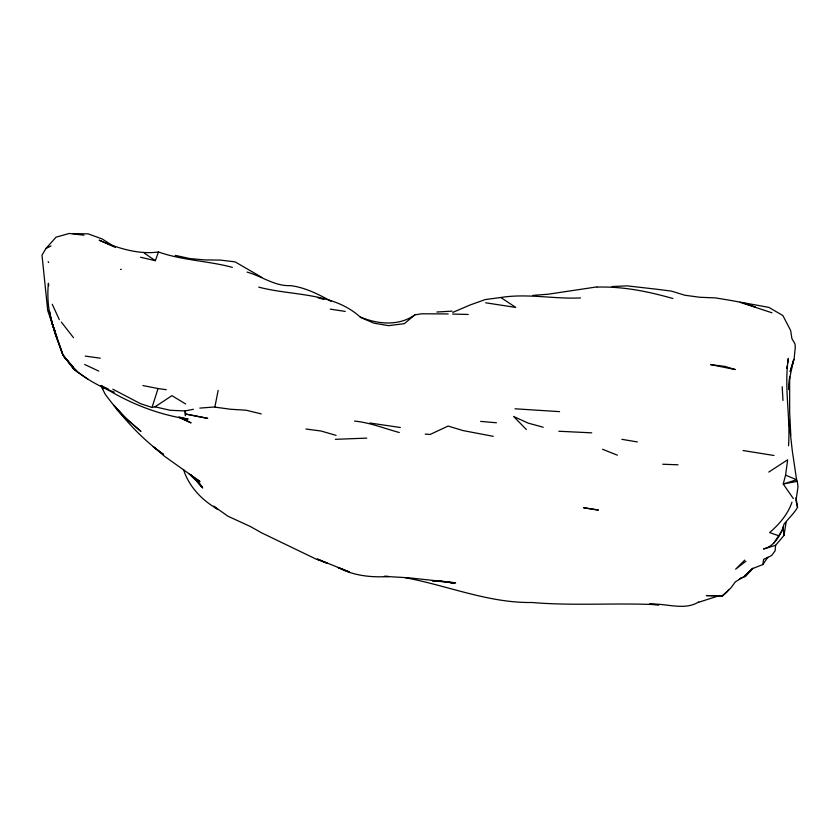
<?xml version="1.0" encoding="UTF-8"?>
<svg xmlns="http://www.w3.org/2000/svg" width="840" height="840" viewBox="0 0 840 840"><rect width="100%" height="100%" fill="white"/><g stroke="black" fill="none" stroke-linecap="round" stroke-linejoin="round"><path stroke-width="1.26" d="M786.082 522.448L783.982 535.458L775.603 545.307L775.131 550.799L771.572 555.576L763.591 559.398L762.899 564.533L752.283 568.691L744.062 576.566L735.42 581.816L730.989 587.769L722.578 595.854L706.377 595.581L722.327 595.917L728.648 590.174M788.519 445.778C790.619 416.483 783.877 387.566 788.382 358.334L787.532 363.394M783.982 535.458L783.111 526.922M793.327 498.561L783.226 484.008L785.589 475.146L787.658 459.784L768.779 472.059M786.681 368.456L787.101 365.925M214.883 407.001L218.148 390.358M775.603 545.307L763.529 548.982C774.553 546.294 781.337 534.324 784.035 524.118C788.476 518.511 793.916 513.618 797.559 507.36L795.974 497.742M112.812 389.193L140.553 403.704L152.05 407.453L158.046 388.553L166.268 389.697M140.564 257.26L155.347 260.684L158.487 251.979C182.459 260.463 208.026 260.799 232.365 267.361M791.973 502.152C787.847 514.395 779.236 524.244 769.629 532.581L778.848 535.794M83.916 235.2L69.258 233.457L56.038 237.174L45.969 248.493L42 255.129L47.723 310.59L56.752 336.63M773.462 543.564L782.953 529.347M762.899 564.533L767.728 557.319M742.392 577.689L745.479 576.408L752.819 568.428M752.871 568.302L746.855 574.046M722.327 595.917L726.736 592.032M744.765 560.112L735.651 569.174L745.899 561.225M448.203 313.94L421.544 313.793L414.866 314.885L404.324 323.673L388.584 325.657L373.79 323.117L360.413 317.394M739.2 579.285L741.101 577.752M152.05 407.453L155.064 406.822L171.916 395.651L185.692 404.009M698.659 601.986C683.991 611.1 665.574 602.826 649.341 604.223L658.97 604.79C616.654 602.626 574.224 606.081 531.972 602.5C488.103 603.11 447.594 585.49 405.174 577.7M414.866 314.885C398.695 326.424 377.286 324.314 359.887 316.785M45.969 248.493L51.03 245.952M452.812 312.385L470.106 304.983L485.32 299.544L500.808 297.496C527.31 293.233 553.77 299.187 580.356 297.938L580.534 297.927M718.767 595.812L698.659 602.28M193.431 409.28L185.052 410.959L170.184 410.267L155.064 406.822M797.559 507.36L795.995 500.525L798 486.832L797.275 481.362L783.226 484.008L796.593 479.766L792.309 450.901L788.802 419.706M596.894 286.902L548.247 294.2L532.959 295.386M199.804 408.104L214.389 406.98M72.65 233.583L88.2 233.867L102.27 239.001L115.374 247.412L99.162 240.177C117.663 248.178 138.149 254.741 158.487 251.979M120.54 269.399L121.296 269.356M366.765 438.123L335.36 439.32M436.842 312.018L452.099 311.136M612.024 286.545L627.134 285.863L656.723 289.233L671.465 291.113L684.789 295.239L699.909 297.276L715.428 297.895L730.034 300.29L768.863 307.387L782.88 315.536L790.639 330.467L791.921 338.656L794.924 343.76L795.302 347.12L794.136 358.838L790.146 371.574L793.758 359.499L789.474 378.882L788.844 389.613L789.642 376.761L789.642 411.779L790.787 435.194M388.889 576.492C371.532 577.658 353.682 575.841 338.131 567.494L349.241 571.935L317.31 559.01L327.159 563.22L315.987 559.062L261.429 532.749L250.488 526.565L228.029 516.264L213.696 506.163L217.487 509.387M388.017 576.398L384.321 576.376L408.608 577.794L455.637 582.845L432.369 580.797L443.961 581.448L454.388 583.453L446.786 581.742M558.789 431.245L591.707 432.842M597.177 287.102C622.944 286.314 648.239 291.48 672.893 298.515M452.613 314.066L468.227 314.465M662.718 464.237L678.017 464.793M559.555 411.642L515.004 408.796M425.187 434.102L430.101 434.459L448.13 426.058L463.008 430.574L493.269 436.338M480.638 421.397L496.451 422.772M354.532 421.092C369.915 422.552 384.332 428.453 399.305 432.516M400.365 427.507L369.831 423.003M305.959 429.019L321.206 431.046L336.084 435.382M743.064 450.534L773.955 455.48M215.397 407.18L230.381 409.238L246.12 410.214L261.209 413.899M85.249 356.087L100.275 358.197M330.267 309.131L345.23 311.419M485.688 302.799L515.75 307.419L500.808 297.496M621.904 439.331L637.381 441.945M359.709 316.617C332.178 291.974 292.457 296.058 258.72 287.123M439.562 580.86L441.893 581.301M142.916 385.55L158.046 388.553M175.234 255.371L189.819 258.562L204.866 259.917L220.185 260.075L235.064 261.859L261.859 277.399M179.56 417.144L188.118 419.108C156.87 414.498 127.722 402.518 101.157 385.718L108.245 388.941M543.228 427.235L528.224 423.129L513.597 416.451L526.355 429.524M740.135 302.337L771.96 312.784M317.73 297.654L323.904 299.481M744.566 303.303L755.444 306.989M247.065 272.097C261.817 276.181 274.596 286.304 290.483 285.642C305.267 287.459 318.549 294.346 331.411 301.434M602.553 449.274L617.369 455.175M114.335 392.154C99.687 386.81 86.058 378.935 73.91 369.18L63.042 355.11L52.626 324.86M785.589 475.146L796.593 479.766L797.275 481.362M179.477 417.491L191.111 422.877L178.752 417.134M84.672 364.487L98.784 371.112M216.552 508.568C201.495 499.758 188.79 486.286 183.488 469.445M144.144 253.008L155.347 260.684M88.148 379.376L74.403 369.653L63.042 355.11L74.403 369.653M193.032 476.784L202.671 487.956L192.685 476.438L202.272 486.906L191.457 475.282L199.93 484.082L189.105 473.97L200.004 481.551L164.882 456.54L153.248 446.712L163.527 454.43C140.679 438.322 122.126 416.703 105.399 394.548L101.168 386.337M125.727 418.247L140.963 431.424L123.732 416.483L113.925 405.31L125.727 418.247L116.487 409.038L127.691 419.99M191.457 475.282L194.523 478.443M73.08 366.944L63.767 356.36L77.311 371.753L75.621 369.831M61.383 322.14L73.511 337.701M48.132 261.649L48.688 262.5M103.194 388.647L101.336 385.497L103.194 388.647L101.976 386.505M52.238 304.269L59.283 319.589M48.752 285.653L48.384 283.227C46.862 299.324 48.626 315.777 54.915 330.76M50.557 317.814L54.558 331.475L50.537 317.751L49.382 310.853L52.584 324.944L51.986 321.143M745.133 575.19L745.479 576.408M782.187 386.736L782.975 400.459M185.525 414.015L185.43 415.706L185.052 410.959L185.525 414.015L207.606 418.341L185.525 414.015M584.514 507.801L583.59 507.791L598.426 510.08L584.514 507.801M725.036 366.429L710.661 364.613L735.294 369.558L725.036 366.429M62.633 354.249L54.715 332.346L62.633 354.249"/></g></svg>
